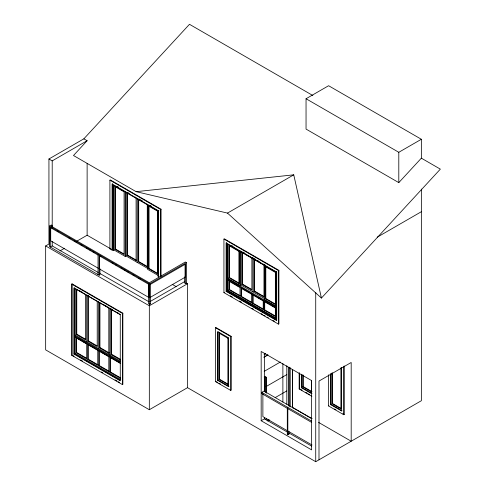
<?xml version="1.0" encoding="UTF-8"?>
<svg xmlns="http://www.w3.org/2000/svg" width="486" height="486" viewBox="0 0 486 486"><rect width="100%" height="100%" fill="white"/><g stroke="black" fill="none" stroke-linecap="round" stroke-linejoin="round"><path stroke-width="0.73" d="M421.356 189.097L421.356 400.719L315.73 461.7L187.517 387.676L149.324 409.728L45.66 349.877L45.66 245.928L48.934 244.039L48.934 158.989L83.853 138.832L189.479 24.3L312.856 95.529M83.853 138.832L87.128 140.721L73.489 155.514L136.11 191.666L227.478 213.093L321.428 298.07L440.34 169.134L421.356 158.169L421.356 139.269L328.603 85.724L306.046 98.743L306.046 129.082L398.799 182.627L421.356 158.169M48.934 158.989L52.209 160.878L87.128 140.721M112.497 183.72L112.497 249.865L112.09 250.102L109.903 248.844L109.903 180.172L110.316 179.935L161.054 209.235L161.054 276.394M115.091 186.63L124.088 191.83L124.088 254.512L115.091 249.318L115.091 186.63L115.498 186.393L115.498 249.081L123.857 253.905M99.946 268.74L99.946 274.754L99.132 275.222L49.481 246.56L49.481 226.087L51.388 224.982L52.209 225.455L51.121 226.087L149.324 282.785L185.33 261.997L186.424 262.622L186.424 283.101L187.517 283.727L187.517 387.676M98.142 272.452L52.209 245.928L50.301 247.034L50.301 227.503L50.708 227.266L50.708 240.813L98.445 268.375M135.272 194.819L135.685 194.588M135.272 197.34L135.685 197.103M59.966 250.898L64.498 248.285M76.782 241.196L87.128 235.218L110.316 248.607L109.903 248.844M148.643 206.003L157.646 211.203L157.646 273.885L148.643 268.685L148.643 206.003L149.05 205.766L149.05 268.454L157.409 273.278M112.09 250.102L112.09 183.957L158.46 210.73L158.873 210.493M109.903 180.172L160.647 209.466L161.054 209.235M50.301 227.503L98.038 255.065L98.445 254.828M99.132 275.222L99.132 255.697L99.539 255.46L101.507 256.596M110.863 248.923L113.317 250.339L113.997 249.944L125.181 256.401L126.002 255.934L147.75 268.485M115.091 249.318L115.498 249.081M71.715 284.122L72.122 283.885L122.861 313.178L122.861 384.371L122.454 384.608L71.715 355.315L71.715 284.122L122.454 313.415L122.861 313.178M127.089 255.302L127.502 255.065L136.505 260.259L136.092 260.496L127.089 255.302L127.089 192.614M138.273 261.76L138.686 261.523L147.689 266.717L147.276 266.954L138.273 261.76L138.273 199.831M227.478 213.093L293.744 174.832L321.428 298.07M148.643 268.685L149.05 268.454M113.317 250.339L113.317 185.136L158.053 210.967L158.053 276.17L158.734 275.775M223.931 239.076L224.344 238.839L278.903 270.344L278.903 323.889L278.49 324.126L223.931 292.627L223.931 239.076L278.49 270.574L278.903 270.344M99.132 255.697L148.503 284.201L148.916 283.964L148.916 297.511L99.539 269.001L99.539 255.46M49.481 226.087L149.597 283.885L186.424 262.622M149.87 284.043L150.417 284.359L185.603 264.044L185.603 283.569L186.424 283.101M120.212 361.104L75.123 335.073L74.303 335.547L120.03 361.942M76.217 334.441L85.627 339.878L85.627 294.516L76.217 289.085L76.217 334.441L76.764 334.131L85.542 339.198M306.046 98.743L398.799 152.294L421.356 139.269M149.87 297.59L185.057 277.269L185.057 264.481M149.967 301.624L184.243 281.837M238.936 251.365L239.343 251.128L239.343 283.253L238.936 283.49L228.979 277.743L228.979 245.612L238.936 251.365L238.936 283.49M148.503 284.201L148.503 303.732L149.597 304.364L150.417 303.89L150.417 284.359M87.808 341.136L97.218 346.573L97.218 301.211L87.808 295.78L87.808 341.136L88.355 340.82L97.139 345.892M45.66 245.928L149.324 305.779L187.517 283.727M71.715 355.315L72.122 355.078L72.122 283.885M73.896 354.051L120.273 380.824L120.273 314.679L73.896 287.9L73.896 354.051L75.123 353.34L120.194 379.366M76.217 352.715L86.721 358.777L86.721 343.973L76.217 337.91L76.217 352.715L76.624 352.478L86.472 358.164M99.405 347.83L99.946 347.514L109.362 352.951L108.815 353.261L99.405 347.83L99.405 302.468L108.815 307.905L108.815 353.261M98.858 350.983L99.266 350.746L99.266 365.551L109.222 371.298L108.815 371.535L98.858 365.788L98.858 350.983L108.815 356.73L109.222 356.493M264.487 298.556L240.843 284.911L240.029 285.379L227.885 278.375L227.345 278.691L275.902 306.721L276.443 306.405L264.305 299.4L264.305 264.749M228.979 277.743L229.386 277.506L239.343 283.253M87.808 359.409L97.765 365.156L97.765 350.351L87.808 344.604L87.808 359.409L88.221 359.172L98.178 364.919M120.406 314.6L110.996 309.163L110.996 354.525L111.543 354.209L120.328 359.282M223.931 292.627L224.344 292.39M226.118 291.369L226.525 291.132L276.716 320.11L276.716 271.601L276.309 271.838L226.118 242.86L226.118 291.369L276.309 320.347L276.716 320.11M227.345 290.658L227.885 290.342L276.443 318.379L275.902 318.695L227.345 290.658L227.345 244.039L275.902 272.075L275.902 318.695M228.979 289.711L229.386 289.48L240.436 295.859L240.029 296.089L228.979 289.711L228.979 281.206L240.029 287.584L240.029 296.089M98.858 365.788L99.266 365.551M243.802 253.23L241.937 252.149L241.937 284.28L242.344 284.043L251.681 289.431M241.117 288.216L241.53 287.979L241.53 296.484L252.027 302.547L251.62 302.784L241.117 296.721L241.117 288.216L251.62 294.279L252.027 294.042M275.355 272.391L275.762 272.154L275.762 304.279L275.355 304.515L265.399 298.769L265.399 266.638L275.355 272.391L275.355 304.515M120.406 363.425L109.903 357.362L109.903 372.167L110.316 371.93L120.164 377.61M241.117 296.721L241.53 296.484M261.541 263.473L254.075 259.16L254.075 291.29L254.488 291.053L264.445 296.8M252.714 294.911L253.121 294.674L253.121 303.179L263.625 309.242L263.625 300.737L263.218 300.974L252.714 294.911L252.714 303.416L263.218 309.479L263.625 309.242M252.714 303.416L253.121 303.179M265.399 298.769L265.806 298.532L275.762 304.279M215.474 327.746L215.887 327.515L231.16 336.33L231.16 390.197L230.753 390.434L215.474 381.613L215.474 327.746L230.753 336.567L231.16 336.33M377.215 237.204L421.356 211.72M275.762 316.252L275.355 316.489L275.355 307.984L264.305 301.606L264.305 310.111L264.712 309.874L275.762 316.252L275.762 307.747M276.443 307.352L275.902 307.668L227.345 279.632M219.162 379.487L219.569 379.25L228.299 384.292L227.885 384.529L219.162 379.487L219.162 333.183L227.885 338.22L228.299 337.989M215.474 381.613L215.887 381.376M217.661 380.356L228.572 386.656L228.572 337.831L217.661 331.531L217.661 380.356L218.068 380.119L228.979 386.419M264.044 354.203L265.344 353.456M264.451 354.44L265.751 353.687M263.898 357.125L267.774 354.883M264.032 357.198L267.962 354.932M264.196 371.365L280.3 362.064M265.052 391.783L265.052 377.665L264.232 377.191L264.779 376.352L266.419 377.294L266.419 393.168M264.232 376.662L265.872 377.61L266.419 377.294M266.128 386.546L286.813 374.603M311.599 422.377L261.79 393.617L261.79 392.36L263.971 391.096L311.818 418.719M275.149 397.639L286.813 390.908M299.157 373.048L299.157 388.976L299.564 388.739L299.564 372.811M301.338 374.196L301.338 387.719L301.745 387.482L312.018 393.411M302.839 374.706L302.839 386.85L303.246 386.613L311.976 391.655M261.17 420.748L311.635 449.89L311.635 380.587L261.17 351.451L261.17 420.748L264.445 418.859L287.384 432.103M265.484 419.521L266.771 418.774M267.13 420.463L268.418 419.716M267.774 421.034L269.712 419.916M328.481 374.803L328.481 405.907L328.888 405.67M330.662 404.65L331.069 404.413L341.986 410.713L341.573 410.949L330.662 404.65L330.662 373.849M332.163 372.659L332.163 403.781L332.57 403.544L340.68 408.222M287.293 407.711L287.293 434.49L287.84 434.806L288.933 434.174L288.933 431.197M328.481 405.907L343.754 414.728L344.167 414.491L344.167 365.94M136.11 191.666L293.744 174.832M231.737 245.63L233.043 246.384M242.818 252.027L244.774 253.157M251.948 257.301L253.249 258.054M254.555 258.807L255.861 259.554M257.811 260.684L259.117 261.438M263.679 264.074L264.985 264.827M245.047 253.947L248.783 256.104M250.029 256.821L251.274 257.537M262.786 264.19L264.032 264.906L264.032 297.037L254.075 291.29M274.517 271.431L275.762 272.154M117.005 186.32L118.292 187.067M127.958 192.644L129.246 193.385M138.905 198.962L142.769 201.198M149.852 205.286L151.14 206.028M241.937 284.28L251.894 290.027L251.894 257.896M236.536 285.1L238.486 286.224M242.186 288.362L243.498 289.115M244.81 289.875L246.123 290.634M248.091 291.77L249.403 292.529M258.37 297.705L260.344 298.841M266.662 302.492L267.962 303.246M272.512 305.87L273.812 306.623M264.305 310.111L275.355 316.489M230.261 295.804L232.229 296.946M239.458 301.12L241.433 302.256M251.948 308.331L253.267 309.09M261.152 313.646L262.464 314.399M263.783 315.159L265.095 315.918M267.069 317.06L268.381 317.82M272.986 320.474L274.298 321.234M185.603 283.569L184.516 282.943L184.516 276.935M158.114 275.416L147.55 269.317L147.55 204.873M158.053 276.17L158.873 276.643L158.46 276.88L158.46 210.73M172.184 284.328L176.114 286.594M51.364 227.642L52.67 228.402M57.251 231.044L58.557 231.798M68.368 237.46L70.33 238.596M74.249 240.856L76.211 241.992M80.791 244.634L82.098 245.387M86.678 248.03L87.984 248.789M89.29 249.543L90.603 250.296M92.565 251.432L93.871 252.185M112.005 262.659L113.317 263.412M115.285 264.548L116.597 265.307M121.19 267.962L122.502 268.715M123.821 269.475L125.133 270.234M127.101 271.37L128.413 272.13M133.006 274.778L134.318 275.538M138.911 278.186L140.223 278.946M302.839 386.85L311.569 391.892L311.569 380.502M332.163 403.781L340.893 408.823L340.893 367.829M301.338 387.719L311.605 393.648M100.11 273.588L148.667 301.618M300.202 389.11L302.11 390.209M305.931 392.415L307.201 393.15M308.476 393.885L309.746 394.62M334.617 408.975L335.893 409.71M342.891 413.756L344.167 414.491M299.157 388.976L311.884 396.327M149.87 303.574L150.417 303.89M312.091 418.653L292.542 407.365L292.542 369.567M318.609 422.413L351.19 441.227L351.19 362.477L318.998 381.06L318.998 459.811M261.79 392.36L311.599 421.119M78.878 290.306L80.184 291.059M81.49 291.813L82.796 292.566M87.371 295.209L88.677 295.962M104.35 305.014L106.312 306.144M107.619 306.897L108.925 307.65M110.231 308.41L112.187 309.539M116.761 312.176L118.068 312.929M216.519 381.747L217.795 382.482M219.071 383.217L220.34 383.952M312.036 444.994L262.883 416.611L262.883 393.727M288.69 432.862L311.629 446.105M288.386 433.858L288.933 434.174M110.996 354.525L120.406 359.956M77.936 338.432L79.248 339.185M80.561 339.945L81.873 340.704M83.847 341.84L85.159 342.6M93.197 347.241L94.442 347.958M99.891 351.105L101.131 351.821M102.376 352.538L103.621 353.261M111.628 357.878L112.94 358.638M74.303 336.488L120.03 362.89M109.903 372.167L120.406 378.23M120.03 380.21L74.303 353.814L74.303 287.669M72.772 355.448L74.072 356.202M80.579 359.956L82.529 361.086M101.398 371.978L102.698 372.726M115.054 379.864L117.011 380.988M118.311 381.741L119.611 382.494M398.799 152.294L398.799 182.627M343.754 366.93L343.754 414.728M341.573 367.38L341.573 410.949M332.57 373.181L332.57 403.544M331.069 373.613L331.069 404.413M315.73 292.438L315.73 461.7M303.246 375.228L303.246 386.613M301.745 374.712L301.745 387.482M292.402 369.324L292.402 407.918M290.221 367.714L290.221 406.916M289.267 367.161L289.267 406.363M288.447 367.209L288.447 405.877M287.84 408.027L287.84 434.806M286.813 365.715L286.813 404.243M282.882 363.534L282.882 402.068M278.49 270.574L278.49 324.126M276.309 271.838L276.309 320.347M265.872 377.61L265.872 392.731M265.806 266.401L265.806 298.532M264.779 376.352L264.779 376.881M264.712 301.369L264.712 309.874M264.445 353.328L264.445 391.746M264.445 417.353L264.445 418.859M263.218 300.974L263.218 309.479M254.488 258.923L254.488 291.053M252.987 258.777L252.987 291.916M251.62 294.279L251.62 302.784M242.344 252.659L242.344 284.043M240.843 251.766L240.843 284.911M240.029 250.733L240.029 285.379M230.753 336.567L230.753 390.434M229.386 245.375L229.386 277.506M229.386 280.975L229.386 289.48M227.885 244.476L227.885 278.375M227.885 280.051L227.885 290.342M227.885 338.22L227.885 384.529M226.525 242.623L226.525 291.132M219.569 332.946L219.569 379.25M218.068 332.041L218.068 380.119M160.647 209.466L160.647 276.631M149.597 283.885L149.597 304.364M149.324 305.779L149.324 409.728M147.276 204.272L147.276 266.954M138.686 199.594L138.686 261.523M137.186 198.701L137.186 262.385M136.092 197.814L136.092 260.496M127.502 193.136L127.502 255.065M126.002 192.243L126.002 255.934M125.181 191.958L125.181 256.401M122.454 313.415L122.454 384.608M113.997 185.5L113.997 249.944M111.543 309.606L111.543 354.209M110.316 357.125L110.316 371.93M109.903 308.021L109.903 355.157M108.815 356.73L108.815 371.535M99.946 302.912L99.946 347.514M98.312 301.332L98.312 348.462M98.038 255.065L98.038 274.596M88.355 295.464L88.355 340.82M88.221 345.109L88.221 359.172M87.128 163.399L87.128 235.218M86.721 294.638L86.721 341.767M76.764 289.522L76.764 334.131M76.624 337.673L76.624 352.478M75.123 288.69L75.123 335.073M75.123 336.774L75.123 353.34M52.209 160.878L52.209 226.974M52.209 241.378L52.209 245.928"/></g></svg>
